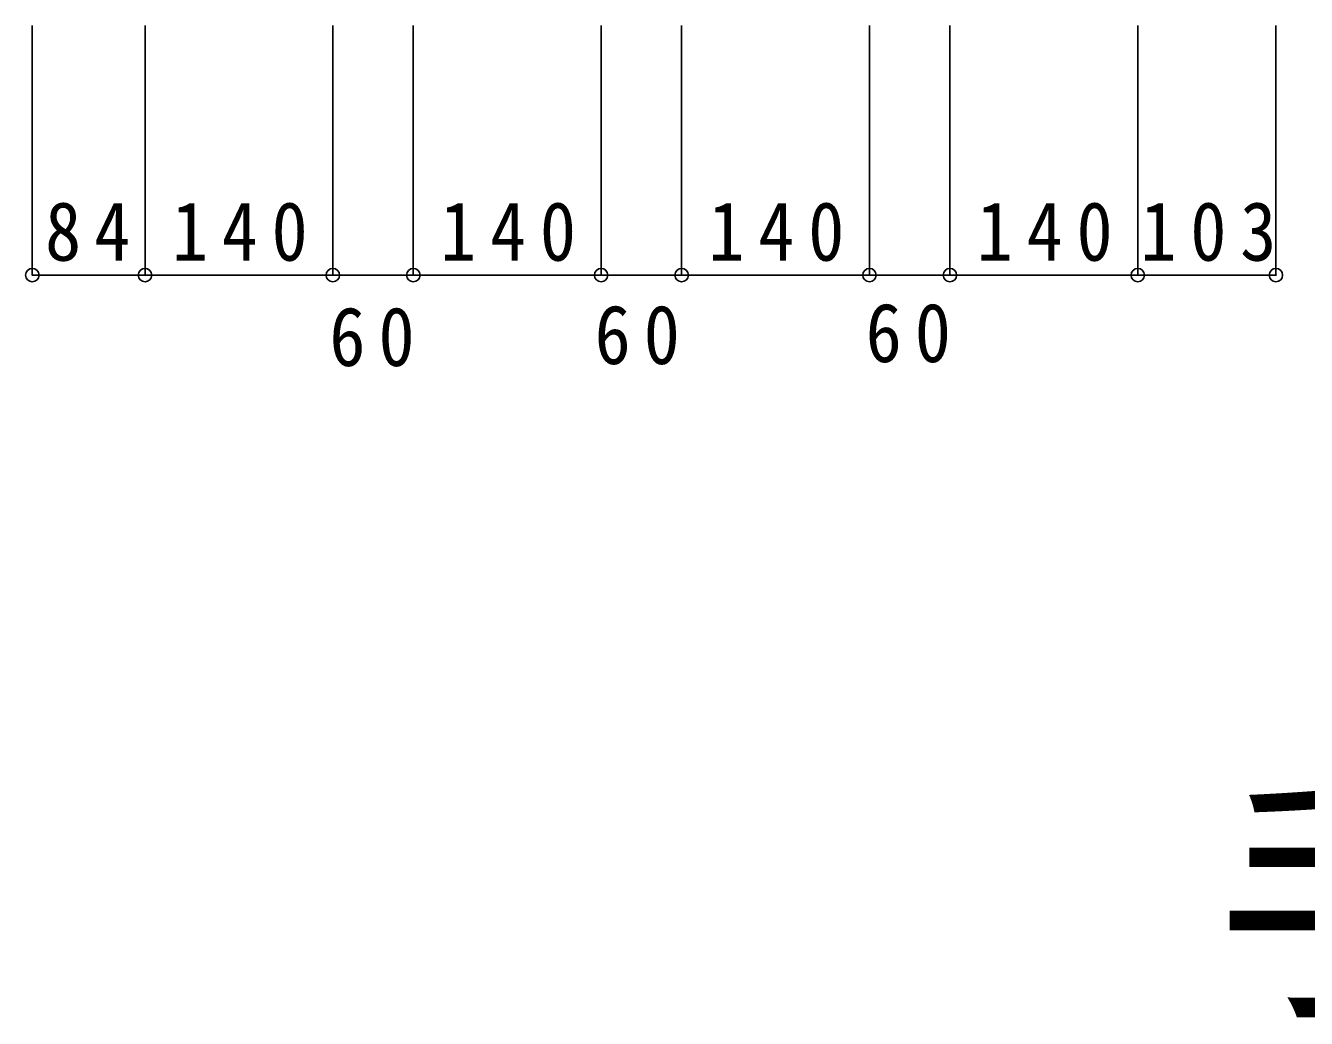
# Model space of a CAD drawing. Units: millimetres at full size, sheet at 1:20; details may follow other scales. Extents: x -4150 to 1803, y -5254 to 5444.
# Drawn here: x 34 to 988, y -5254 to -4514 of the extents above; entities that cross this region are included whole.
import ezdxf
from ezdxf.enums import TextEntityAlignment as Align

# ---------------------------------------------------------------- set-up
doc = ezdxf.new("R2010")
doc.units = ezdxf.units.MM
doc.header["$LTSCALE"] = 20
doc.header["$PDMODE"] = 32
doc.header["$PDSIZE"] = 10
doc.layers.add('0-0', color=7, linetype='Continuous')
doc.styles.add('ＭＳ ゴシック', font='')
doc.styles.get('ＭＳ ゴシック').set_extended_font_data('MS Gothic')

msp = doc.modelspace()

# ---------------------------------------------------------------- linework, layer by layer
at = {"layer": '0-0'}
for p, q in [((38.71, -4700.05), (38.71, -4514.12)), ((122.71, -4700.05), (122.71, -4514.12)), ((122.71, -4700.05), (122.71, -4514.12)), ((262.71, -4700.05), (262.71, -4514.12)), ((322.71, -4700.05), (322.71, -4514.12)), ((462.71, -4700.05), (462.71, -4514.12)), ((522.71, -4700.05), (522.71, -4514.12)), ((662.71, -4700.05), (662.71, -4514.12)), ((722.71, -4700.05), (722.71, -4514.12)), ((862.71, -4700.05), (862.71, -4514.12)), ((862.71, -4700.05), (862.71, -4514.12)), ((965.71, -4700.05), (965.71, -4514.12)), ((122.71, -4700.05), (38.71, -4700.05)), ((262.71, -4700.05), (122.71, -4700.05)), ((322.71, -4700.05), (262.71, -4700.05)), ((462.71, -4700.05), (322.71, -4700.05)), ((522.71, -4700.05), (462.71, -4700.05)), ((662.71, -4700.05), (522.71, -4700.05)), ((722.71, -4700.05), (662.71, -4700.05)), ((862.71, -4700.05), (722.71, -4700.05)), ((862.71, -4700.05), (965.71, -4700.05))]:
    msp.add_line(p, q, dxfattribs=at)
for p in [(38.71, -4700.05), (122.71, -4700.05), (262.71, -4700.05), (322.71, -4700.05), (462.71, -4700.05), (522.71, -4700.05), (662.71, -4700.05), (722.71, -4700.05), (862.71, -4700.05), (965.71, -4700.05)]:
    msp.add_point(p, dxfattribs=at)

# ---------------------------------------------------------------- texts
at = {"layer": '0-0', "style": 'ＭＳ ゴシック', "width": 1.1}
msp.add_text('手の物語', height=146.6, dxfattribs=at).set_placement((920.15, -5282.03), align=Align.BOTTOM_LEFT)
at = {"layer": '0-0', "char_height": 43.99, "attachment_point": 7, "style": 'ＭＳ ゴシック'}
for s, insert in [('\\T1.36;\\W0.9;84', (48.21, -4690.05)), ('\\T1.38;\\W0.9;140', (142.71, -4690.05)), ('\\T1.38;\\W0.9;140', (342.71, -4690.05)), ('\\T1.38;\\W0.9;140', (542.71, -4690.05)), ('\\T1.38;\\W0.9;140', (742.71, -4690.05)), ('\\T1.38;\\W0.9;103', (864.71, -4690.05)), ('\\T1.36;\\W0.9;60', (260.1, -4768.52)), ('\\T1.36;\\W0.9;60', (457.82, -4767.08)), ('\\T1.36;\\W0.9;60', (659.87, -4765.63))]:
    msp.add_mtext(s, dxfattribs=dict(at, insert=insert))

doc.saveas('drawing.dxf')
